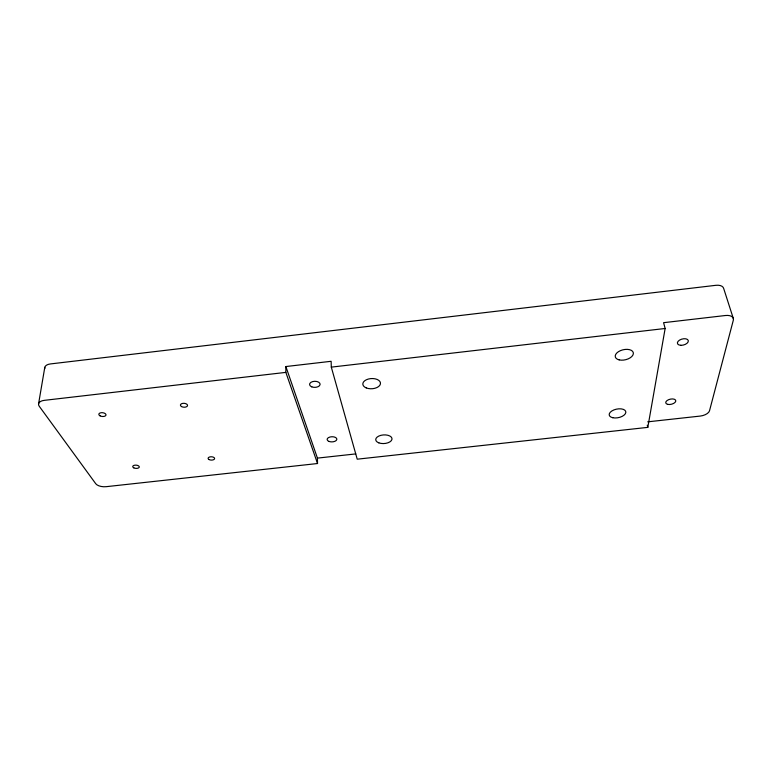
<?xml version="1.0" encoding="UTF-8"?>
<svg xmlns="http://www.w3.org/2000/svg" width="772" height="772" viewBox="0 0 772 772"><rect width="100%" height="100%" fill="white"/><g stroke="black" fill="none" stroke-linecap="round" stroke-linejoin="round"><path stroke-width="1.16" d="M285.852 372.384L44.284 400.35A9.322 4.854 7.8 0 0 39.227 406.236L95.747 483.726A8.116 3.87 4.6 0 0 106.082 486.688L317.533 463.528L285.852 372.384L285.862 366.546L331.13 361.296L331.304 367.125L357.224 459.186L647.804 427.37L665.146 328.486L663.582 322.686L725.429 315.507A9.727 5.308 -16.7 0 1 733.332 320.168L709.516 410.772A8.473 4.178 -13.5 0 1 700.185 416.079L647.698 421.84M38.6 403.669L44.795 367.318M331.304 367.125L665.146 328.486M285.862 366.546L317.427 458.114L355.776 453.907M733.4 318.72L723.721 288.603A9.515 5.414 -17.4 0 0 715.876 285.312L50.373 363.94A9.09 4.97 8.6 0 0 44.786 368.63M647.283 425.208L647.804 427.37M317.427 458.114L317.533 463.528M311.801 386.859A5.279 3.049 -1 0 0 320.09 384.543A5.279 3.049 -1 0 0 312.612 381.6A5.279 3.049 -1 0 0 311.801 386.859M329.142 441.478A4.864 2.586 -1.8 0 0 336.824 439.471A4.864 2.586 -1.8 0 0 330.001 437A4.864 2.586 -1.8 0 0 329.142 441.478M680.788 345.306A5.626 3.078 -15 0 0 688.296 340.577A5.626 3.078 -15 0 0 679.485 340.143A5.626 3.078 -15 0 0 680.788 345.306M667.761 404.374A5.143 2.615 -13.1 0 0 675.77 401.17A5.143 2.615 -13.1 0 0 668.764 399.616A5.143 2.615 -13.1 0 0 667.761 404.374M133.817 467.861A3.3 1.631 4 0 0 139.23 467.272A3.3 1.631 4 0 0 134.984 465.159A3.3 1.631 4 0 0 133.817 467.861M100.09 415.867A3.609 1.901 6 0 0 105.947 415.211A3.609 1.901 6 0 0 101.209 412.702A3.609 1.901 6 0 0 100.09 415.867M209.038 459.552A3.271 1.669 2 0 0 214.51 458.954A3.271 1.669 2 0 0 210.524 456.802A3.271 1.669 2 0 0 209.038 459.552M181.516 406.564A3.561 1.949 3.7 0 0 187.442 405.898A3.561 1.949 3.7 0 0 183.012 403.341A3.561 1.949 3.7 0 0 181.516 406.564M378.83 442.858A8.145 4.323 -3.6 0 0 391.925 439.5A8.145 4.323 -3.6 0 0 380.895 435.331A8.145 4.323 -3.6 0 0 378.83 442.858M366.227 387.901A8.849 5.105 -3.3 0 0 380.403 384.031A8.849 5.105 -3.3 0 0 368.321 379.052A8.849 5.105 -3.3 0 0 366.227 387.901M612.804 417.729A8.463 4.362 -11.4 0 0 625.822 412.499A8.463 4.362 -11.4 0 0 613.885 409.932A8.463 4.362 -11.4 0 0 612.804 417.729M619.144 359.877A9.245 5.134 -13 0 0 633.349 353.769A9.245 5.134 -13 0 0 620.408 350.652A9.245 5.134 -13 0 0 619.144 359.877"/></g></svg>
